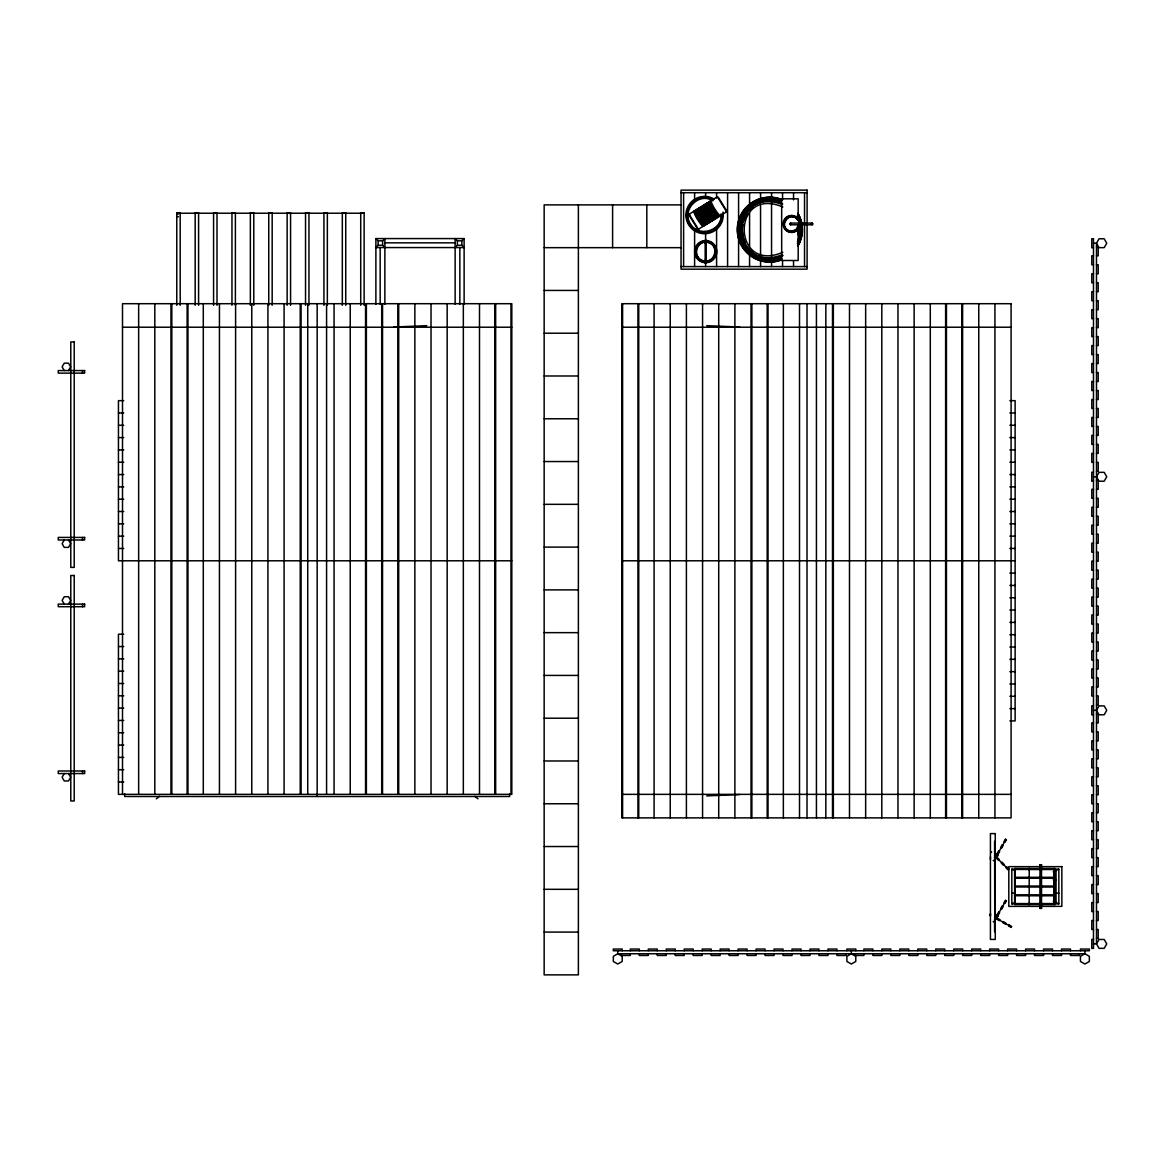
<?xml version="1.0" encoding="UTF-8"?>
<svg xmlns="http://www.w3.org/2000/svg" width="1165" height="1165" viewBox="0 0 1165 1165"><rect width="100%" height="100%" fill="white"/><g stroke="black" fill="none" stroke-linecap="round" stroke-linejoin="round"><path stroke-width="1.5" d="M720.96 214.025C723.014 230.524 698.563 238.199 690.408 223.811C681.19 210.064 699 191.642 712.834 200.875M722.242 213.938C724.47 231.733 698.097 240.019 689.287 224.495C679.355 209.685 698.563 189.808 713.49 199.754M1039.995 908.351L1041.525 908.351L1039.995 908.351L1039.995 864.736L1041.525 864.736L1041.525 908.351M1041.525 864.736L1039.995 864.736M990.425 916.273L990.425 913.491M689.127 215.263L689.345 214.083L717.116 196.929L718.266 197.264L726.611 210.792L726.407 211.957L698.621 229.112L697.486 228.777L689.127 215.263L689.767 213.836M725.984 212.219L726.188 211.054L717.844 197.526L716.693 197.191M703.34 261.921C716.402 265.139 721.208 244.097 708.043 241.33C694.981 238.111 690.175 259.154 703.34 261.921L703.587 260.887C715.325 263.785 719.65 244.854 707.81 242.364C696.058 239.466 691.748 258.397 703.587 260.887M707.81 242.364L708.043 241.33M789.754 231.864C799.816 234.34 803.515 218.146 793.38 216.02C783.317 213.544 779.618 229.738 789.754 231.864L796.132 229.665L798.884 223.942A7.398 7.398 0 0 1 788.865 230.83A7.398 7.398 0 0 1 786.142 218.918A7.398 7.398 0 0 1 798.229 220.738C791.239 208.448 776.371 227.102 789.943 231.078M793.19 216.821L793.38 216.02M995.23 856.246L995.609 857.702L996.672 856.639L995.23 856.246L996.25 857.28M996.963 857.993L996.323 855.62L994.954 855.984L994.59 857.353L996.963 857.993L1008.526 869.556M782.356 254.771C728.897 274.911 728.897 184.376 782.356 204.516M780.579 259.387L769.745 261.295L758.925 259.387L760.002 256.417M797.705 243.995L800.923 235.141L800.923 224.146M68.517 370.572L70.657 366.858L68.517 363.16L64.25 363.16L62.109 366.858L64.25 370.572M64.25 539.992L62.109 543.706L64.25 547.404L68.517 547.404L70.657 543.706L68.517 539.992M68.517 604.125L70.657 600.426L68.517 596.728L64.25 596.728L62.109 600.426L64.25 604.125M64.25 773.56L62.109 777.259L64.25 780.972L68.517 780.972L70.657 777.259L68.517 773.56M1096.483 476.776L1099.046 472.335L1104.187 472.335L1106.75 476.776L1104.187 481.218L1099.046 481.218L1096.483 476.776L1093.484 476.776M996.497 855.824L997.793 855.066L996.497 854.309L996.497 855.824L997.225 854.557M997.721 853.683L997.721 856.144L996.308 856.144L995.594 854.921L997.721 853.683L1005.905 839.528M1096.483 710.33L1099.046 705.888L1104.187 705.888L1106.75 710.33L1104.187 714.786L1099.046 714.786L1096.483 710.33L1093.484 710.33M989.959 915.224L990.512 914.263M996.497 916.928L997.793 916.185L996.497 915.428L996.497 916.928L997.225 915.675M997.721 914.802L996.308 914.802L996.308 917.263L998.434 916.039L997.721 914.802L1005.905 900.647M996.075 918.763L996.628 917.802M751.44 251.465L749.401 253.897L758.925 259.387M790.482 223.083L789.652 223.942L790.482 224.801L812.194 224.801L813.039 223.942L812.194 223.083L790.482 223.083L791.326 223.942L790.482 224.801M812.194 223.083L811.35 223.942L812.194 224.801M375.887 304.254L375.887 238.577L378.13 240.82L378.13 245.305L375.887 247.562L464.121 247.562L461.864 245.305L457.379 245.305L455.136 247.562M378.13 240.82L382.63 240.82L384.872 238.577L384.872 304.254M455.136 304.254L455.136 238.577L457.379 240.82L461.864 240.82L464.121 238.577L464.121 304.254M159.518 796.277L156.314 798.84M990.862 852.678L991.648 851.892M995.857 857.673L996.643 856.887M1054.602 870.736L1053.247 871.842L1058.839 869.163L1058.839 903.865L1011.817 903.865L1011.817 869.163L1058.839 869.163M697.486 228.777L699.044 228.85M768.201 198.268C753.711 198.764 741.406 210.122 738.581 224.146L741.697 224.699M745.076 243.893L742.338 245.466L739.12 236.611M782.822 252.281C731.358 274.299 731.358 185.002 782.822 207.02M851.338 953.756L846.882 956.319L846.882 961.46L851.338 964.023L855.78 961.46L855.78 956.319L851.338 953.756L851.338 950.757M994.764 917.365L995.988 916.651L997.211 918.777L1011.38 926.947M995.085 917.554L996.585 917.554L995.842 918.85L995.085 917.554L996.352 918.282M997.211 918.777L994.764 918.777L994.59 841.305M1011.817 903.865L1014.613 902.525L1014.613 870.503L1011.817 869.163M738.581 235.141L741.697 234.587M426.827 325.676L393.828 327.016M706.762 795.899L739.746 794.559M681.044 192.691L807.097 192.691M681.044 204.88L544.157 204.88L544.157 974.872L578.379 974.872L578.379 204.88M176.774 213.224L364.135 213.224M176.774 213.952L178.493 213.952M176.774 216.675L178.493 216.675M375.887 238.577L464.121 238.577M384.872 242.844L455.136 242.844M1093.484 243.208L1096.483 243.208L1099.046 247.65L1104.187 247.65L1106.75 243.208L1104.187 238.767L1099.046 238.767L1096.483 243.208L1096.483 943.898L1099.046 948.339L1104.187 948.339L1106.75 943.898L1104.187 939.456L1099.046 939.456L1096.483 943.898L1093.484 943.898M705.175 243.543L706.208 243.543M378.13 245.305L382.63 245.305L384.872 247.562M1096.483 246.776L1098.202 246.776L1098.202 255.761L1096.483 255.761M544.157 247.664L681.044 247.664M1093.484 247.708L1091.78 247.708L1091.78 238.723L1093.484 238.723L1093.484 948.397L1091.78 948.397L1091.78 939.412L1093.484 939.412M1093.484 255.761L1091.78 255.761L1091.78 264.746L1093.484 264.746M705.175 260.013L706.208 260.013M1096.483 264.746L1098.202 264.746L1098.202 273.731L1096.483 273.731M681.044 266.596L807.097 266.596M1093.484 273.731L1091.78 273.731L1091.78 282.716L1093.484 282.716M1096.483 282.716L1098.202 282.716L1098.202 291.687L1096.483 291.687M544.157 290.435L578.379 290.435M1093.484 291.687L1091.78 291.687L1091.78 300.672L1093.484 300.672M1096.483 300.672L1098.202 300.672L1098.202 309.657L1096.483 309.657M1093.484 309.657L1091.78 309.657L1091.78 318.642L1093.484 318.642M1096.483 318.642L1098.202 318.642L1098.202 327.627L1096.483 327.627M739.746 327.016L706.762 325.676M122.5 327.219L511.814 327.219M621.775 327.219L1011.089 327.219M1093.484 327.627L1091.78 327.627L1091.78 336.612L1093.484 336.612M544.157 333.219L578.379 333.219M1096.483 336.612L1098.202 336.612L1098.202 345.597L1096.483 345.597M1093.484 345.597L1091.78 345.597L1091.78 354.582L1093.484 354.582M1096.483 354.582L1098.202 354.582L1098.202 363.553L1096.483 363.553M1093.484 363.553L1091.78 363.553L1091.78 372.538L1093.484 372.538M1096.483 372.538L1098.202 372.538L1098.202 381.523L1096.483 381.523M544.157 375.989L578.379 375.989M1093.484 381.523L1091.78 381.523L1091.78 390.508L1093.484 390.508M1096.483 390.508L1098.202 390.508L1098.202 399.493L1096.483 399.493M1093.484 399.493L1091.78 399.493L1091.78 408.478L1093.484 408.478M123.708 400.644L118.451 400.644L118.451 560.787L511.814 560.787M1009.88 400.644L1015.123 400.644L1015.123 720.931L1009.88 720.931M1096.483 408.478L1098.202 408.478L1098.202 417.463L1096.483 417.463M118.451 412.963L123.708 412.963M1009.88 412.963L1015.123 412.963M1093.484 417.463L1091.78 417.463L1091.78 426.448L1093.484 426.448M544.157 418.774L578.379 418.774M118.451 425.283L123.708 425.283M1009.88 425.283L1015.123 425.283M1096.483 426.448L1098.202 426.448L1098.202 435.419L1096.483 435.419M1093.484 435.419L1091.78 435.419L1091.78 444.404L1093.484 444.404M118.451 437.603L123.708 437.603M1009.88 437.603L1015.123 437.603M1096.483 444.404L1098.202 444.404L1098.202 453.389L1096.483 453.389M118.451 449.923L123.708 449.923M1009.88 449.923L1015.123 449.923M1093.484 453.389L1091.78 453.389L1091.78 462.374L1093.484 462.374M544.157 461.544L578.379 461.544M118.451 462.243L123.708 462.243M1009.88 462.243L1015.123 462.243M1096.483 462.374L1098.202 462.374L1098.202 471.359L1096.483 471.359M1093.484 472.276L1091.78 472.276L1091.78 481.262L1093.484 481.262M118.451 474.563L123.708 474.563M1009.88 474.563L1015.123 474.563M1096.483 480.344L1098.202 480.344L1098.202 489.329L1096.483 489.329M118.451 486.883L123.708 486.883M1009.88 486.883L1015.123 486.883M1093.484 489.329L1091.78 489.329L1091.78 498.314L1093.484 498.314M1096.483 498.314L1098.202 498.314L1098.202 507.285L1096.483 507.285M118.451 499.203L123.708 499.203M1009.88 499.203L1015.123 499.203M544.157 504.329L578.379 504.329M1093.484 507.285L1091.78 507.285L1091.78 516.27L1093.484 516.27M118.451 511.508L123.708 511.508M1009.88 511.508L1015.123 511.508M1096.483 516.27L1098.202 516.27L1098.202 525.255L1096.483 525.255M118.451 523.828L123.708 523.828M1009.88 523.828L1015.123 523.828M1093.484 525.255L1091.78 525.255L1091.78 534.24L1093.484 534.24M1096.483 534.24L1098.202 534.24L1098.202 543.225L1096.483 543.225M118.451 536.148L123.708 536.148M1009.88 536.148L1015.123 536.148M1093.484 543.225L1091.78 543.225L1091.78 552.21L1093.484 552.21M544.157 547.099L578.379 547.099M118.451 548.467L123.708 548.467M1009.88 548.467L1015.123 548.467M1096.483 552.21L1098.202 552.21L1098.202 561.195L1096.483 561.195M621.775 560.787L1011.089 560.787M1011.526 560.787L1015.123 560.787M1093.484 561.195L1091.78 561.195L1091.78 570.166L1093.484 570.166M1096.483 570.166L1098.202 570.166L1098.202 579.151L1096.483 579.151M1009.88 573.107L1015.123 573.107M1093.484 579.151L1091.78 579.151L1091.78 588.136L1093.484 588.136M1009.88 585.427L1015.123 585.427M1096.483 588.136L1098.202 588.136L1098.202 597.121L1096.483 597.121M544.157 589.883L578.379 589.883M1093.484 597.121L1091.78 597.121L1091.78 606.106L1093.484 606.106M1009.88 597.747L1015.123 597.747M1096.483 606.106L1098.202 606.106L1098.202 615.091L1096.483 615.091M1009.88 610.067L1015.123 610.067M1093.484 615.091L1091.78 615.091L1091.78 624.076L1093.484 624.076M1009.88 622.387L1015.123 622.387M1096.483 624.076L1098.202 624.076L1098.202 633.061L1096.483 633.061M544.157 632.653L578.379 632.653M1093.484 633.061L1091.78 633.061L1091.78 642.032L1093.484 642.032M123.708 634.211L118.451 634.211L118.451 794.355L511.814 794.355L511.814 303.701L122.5 303.701L122.5 794.355M1009.88 634.692L1015.123 634.692M1096.483 642.032L1098.202 642.032L1098.202 651.017L1096.483 651.017M118.451 646.531L123.708 646.531M1009.88 647.012L1015.123 647.012M1093.484 651.017L1091.78 651.017L1091.78 660.002L1093.484 660.002M118.451 658.851L123.708 658.851M1009.88 659.332L1015.123 659.332M1096.483 660.002L1098.202 660.002L1098.202 668.987L1096.483 668.987M1093.484 668.987L1091.78 668.987L1091.78 677.972L1093.484 677.972M118.451 671.171L123.708 671.171M1009.88 671.652L1015.123 671.652M544.157 675.423L578.379 675.423M1096.483 677.972L1098.202 677.972L1098.202 686.957L1096.483 686.957M118.451 683.491L123.708 683.491M1009.88 683.971L1015.123 683.971M1093.484 686.957L1091.78 686.957L1091.78 695.942L1093.484 695.942M118.451 695.811L123.708 695.811M1096.483 695.942L1098.202 695.942L1098.202 704.927L1096.483 704.927M1009.88 696.291L1015.123 696.291M1093.484 705.844L1091.78 705.844L1091.78 714.829L1093.484 714.829M118.451 708.116L123.708 708.116M1009.88 708.611L1015.123 708.611M1096.483 713.897L1098.202 713.897L1098.202 722.882L1096.483 722.882M544.157 718.208L578.379 718.208M118.451 720.436L123.708 720.436M1093.484 722.882L1091.78 722.882L1091.78 731.868L1093.484 731.868M1096.483 731.868L1098.202 731.868L1098.202 740.853L1096.483 740.853M118.451 732.756L123.708 732.756M1093.484 740.853L1091.78 740.853L1091.78 749.838L1093.484 749.838M118.451 745.076L123.708 745.076M1096.483 749.838L1098.202 749.838L1098.202 758.823L1096.483 758.823M118.451 757.396L123.708 757.396M1093.484 758.823L1091.78 758.823L1091.78 767.808L1093.484 767.808M544.157 760.978L578.379 760.978M1096.483 767.808L1098.202 767.808L1098.202 776.793L1096.483 776.793M118.451 769.715L123.708 769.715M1093.484 776.793L1091.78 776.793L1091.78 785.763L1093.484 785.763M118.451 782.035L123.708 782.035M1096.483 785.763L1098.202 785.763L1098.202 794.748L1096.483 794.748M621.775 794.355L1011.089 794.355M1093.484 794.748L1091.78 794.748L1091.78 803.733L1093.484 803.733M478 798.84L474.781 796.277M544.157 803.763L578.379 803.763M1096.483 803.733L1098.202 803.733L1098.202 812.719L1096.483 812.719M1093.484 812.719L1091.78 812.719L1091.78 821.704L1093.484 821.704M1096.483 821.704L1098.202 821.704L1098.202 830.689L1096.483 830.689M1093.484 830.689L1091.78 830.689L1091.78 839.674L1093.484 839.674M1096.483 839.674L1098.202 839.674L1098.202 848.644L1096.483 848.644M544.157 846.533L578.379 846.533M1093.484 848.644L1091.78 848.644L1091.78 857.629L1093.484 857.629M1096.483 857.629L1098.202 857.629L1098.202 866.614L1096.483 866.614M1093.484 866.614L1091.78 866.614L1091.78 875.599L1093.484 875.599M1096.483 875.599L1098.202 875.599L1098.202 884.585L1096.483 884.585M1053.247 879.852L1056.043 879.852M1093.484 884.585L1091.78 884.585L1091.78 893.57L1093.484 893.57M544.157 889.317L578.379 889.317M1011.817 893.176L1014.613 893.176M1056.043 893.176L1058.839 893.176M1096.483 893.57L1098.202 893.57L1098.202 902.555L1096.483 902.555M1093.484 902.555L1091.78 902.555L1091.78 911.54L1093.484 911.54M1096.483 911.54L1098.202 911.54L1098.202 920.51L1096.483 920.51M1093.484 920.51L1091.78 920.51L1091.78 929.495L1093.484 929.495M1096.483 929.495L1098.202 929.495L1098.202 938.48L1096.483 938.48M544.157 932.087L578.379 932.087M771.303 198.268L780.579 199.899M734.882 794.676L735.712 794.88M1058.839 903.865L1053.247 901.186L1054.602 902.293M996.745 854.28L997.706 854.833M993.206 860.396L994.182 860.95M990.425 859.537L990.425 856.741M995.26 913.491L995.26 916.273M996.745 915.399L997.706 915.952M993.206 921.515L994.182 922.068M743.343 246.674L748.396 252.689M689.549 215.001L697.908 228.515M797.705 215.292L799.307 219.719M758.925 199.899L760.002 202.87M789.754 216.02L789.943 216.821M793.19 231.078L793.38 231.864M703.34 241.33L703.587 242.364M707.81 260.887L708.043 261.921M1084.892 950.757L1084.892 953.756L1089.348 956.319L1089.348 961.46L1084.892 964.023L1080.45 961.46L1080.45 956.319L1084.892 953.756L617.77 953.756L613.329 956.319L613.329 961.46L617.77 964.023L622.212 961.46L622.212 956.319L617.77 953.756L617.77 950.757M1080.406 950.757L1080.406 949.053L1089.392 949.053L1089.392 950.757L613.285 950.757L613.285 949.053L622.256 949.053L622.256 950.757M1079.474 953.756L1079.474 955.475L1070.489 955.475L1070.489 953.756M1070.489 950.757L1070.489 949.053L1061.519 949.053L1061.519 950.757M1061.519 953.756L1061.519 955.475L1052.534 955.475L1052.534 953.756M1056.043 870.503L1056.043 902.525M1054.529 868.537L1054.529 904.535M1053.976 868.537L1053.976 904.491M1052.534 950.757L1052.534 949.053L1043.549 949.053L1043.549 950.757M1043.549 953.756L1043.549 955.475L1034.564 955.475L1034.564 953.756M1040.898 904.535L1040.898 903.574L1055.14 903.574L1055.14 904.535L1014.802 904.491L1014.802 903.574L1040.622 903.574L1040.622 904.535L1040.767 868.537M1034.564 950.757L1034.564 949.053L1025.579 949.053L1025.579 950.757M1029.525 868.537L1029.525 869.454M1029.379 868.537L1029.379 869.454L1014.802 869.454L1014.802 868.537L1055.14 868.537L1055.14 869.512L1028.564 869.512L1028.564 868.537M1029.379 903.574L1029.379 904.491M1029.234 868.537L1029.161 904.535M1028.564 877.303L1028.564 878.264M1028.564 886.055L1028.564 887.031M1028.564 894.822L1028.564 895.783M1028.564 903.574L1028.564 904.535M1025.579 953.756L1025.579 955.475L1016.594 955.475L1016.594 953.756M1016.594 950.757L1016.594 949.053L1007.608 949.053L1007.608 950.757M1014.948 868.537L1014.948 904.491M1007.608 953.756L1007.608 955.475L998.623 955.475L998.623 953.756M998.623 950.757L998.623 949.053L989.653 949.053L989.653 950.757M994.925 303.701L994.925 817.874M994.59 919.083L994.59 931.723M989.653 953.756L989.653 955.475L980.668 955.475L980.668 953.756M980.668 950.757L980.668 949.053L971.683 949.053L971.683 950.757M978.76 303.701L978.76 817.874M971.683 953.756L971.683 955.475L962.698 955.475L962.698 953.756M962.61 303.701L962.61 817.874M962.698 950.757L962.698 949.053L953.713 949.053L953.713 950.757M961.78 303.701L961.78 817.874M953.713 953.756L953.713 955.475L944.728 955.475L944.728 953.756M946.446 303.701L946.446 817.874M945.616 303.701L945.616 817.874M944.728 950.757L944.728 949.053L935.743 949.053L935.743 950.757M935.743 953.756L935.743 955.475L926.772 955.475L926.772 953.756M930.296 303.701L930.296 817.874M926.772 950.757L926.772 949.053L917.787 949.053L917.787 950.757M917.787 953.756L917.787 955.475L908.802 955.475L908.802 953.756M914.132 303.701L914.132 817.874M908.802 950.757L908.802 949.053L899.817 949.053L899.817 950.757M899.817 953.756L899.817 955.475L890.832 955.475L890.832 953.756M897.967 303.701L897.967 817.874M890.832 950.757L890.832 949.053L881.847 949.053L881.847 950.757M881.818 303.701L881.818 817.874M881.847 953.756L881.847 955.475L872.862 955.475L872.862 953.756M872.862 950.757L872.862 949.053L863.877 949.053L863.877 950.757M865.653 303.701L865.653 817.874M863.877 953.756L863.877 955.475L854.906 955.475L854.906 953.756M855.824 950.757L855.824 949.053L846.838 949.053L846.838 950.757M849.489 303.701L849.489 817.874M845.921 953.756L845.921 955.475L836.936 955.475L836.936 953.756M836.936 950.757L836.936 949.053L827.951 949.053L827.951 950.757M833.339 303.701L833.339 817.874M832.509 303.701L832.509 817.874M827.951 953.756L827.951 955.475L818.966 955.475L818.966 953.756M825.839 303.701L825.839 817.874M818.966 950.757L818.966 949.053L809.981 949.053L809.981 950.757M816.432 303.701L816.432 817.874M809.981 953.756L809.981 955.475L800.996 955.475L800.996 953.756M807.01 303.701L807.01 817.874M804.534 192.691L804.534 266.596M800.996 950.757L800.996 949.053L792.011 949.053L792.011 950.757M799.51 303.701L799.51 817.874M798.185 218.758L798.185 198.807L781.671 198.807L781.671 260.494L798.185 260.494L798.185 227.83M797.807 227.99L797.807 234.587M793.54 192.691L793.54 199.899M793.54 261.193L793.54 266.596M792.011 953.756L792.011 955.475L783.04 955.475L783.04 953.756M783.361 303.701L783.361 817.874M783.04 950.757L783.04 949.053L774.055 949.053L774.055 950.757M782.545 192.691L782.545 199.899M782.545 261.193L782.545 266.596M774.055 953.756L774.055 955.475L765.07 955.475L765.07 953.756M771.55 192.691L771.55 198.108M771.55 201.705L771.55 257.582M771.55 261.193L771.55 266.596M769.745 197.992L769.745 201.152M769.745 258.135L769.745 261.295M768.026 303.701L768.026 817.874M767.196 303.701L767.196 817.874M765.07 950.757L765.07 949.053L756.085 949.053L756.085 950.757M760.556 192.691L760.556 199.899M760.556 205.317L760.556 255.776M760.556 261.193L760.556 266.596M756.085 953.756L756.085 955.475L747.1 955.475L747.1 953.756M751.876 303.701L751.876 817.874M751.032 303.701L751.032 817.874M749.576 192.691L749.576 205.317M749.576 212.525L749.576 246.762M749.576 253.97L749.576 266.596M747.1 950.757L747.1 949.053L738.115 949.053L738.115 950.757M738.581 192.691L738.581 225.136M738.581 235.956L738.581 266.596M738.115 953.756L738.115 955.475L729.13 955.475L729.13 953.756M734.882 303.701L734.882 817.874M729.13 950.757L729.13 949.053L720.145 949.053L720.145 950.757M727.586 192.691L727.586 266.596M720.145 953.756L720.145 955.475L711.174 955.475L711.174 953.756M718.718 303.701L718.718 817.874M716.591 192.691L716.591 198.108M716.591 226.942L716.591 266.596M711.174 950.757L711.174 949.053L702.189 949.053L702.189 950.757M705.597 192.691L705.597 198.108M705.597 232.345L705.597 241.359M705.597 261.193L705.597 266.596M702.568 303.701L702.568 817.874M702.189 953.756L702.189 955.475L693.204 955.475L693.204 953.756M694.602 192.691L694.602 201.705M694.602 230.553L694.602 266.596M693.204 950.757L693.204 949.053L684.219 949.053L684.219 950.757M686.403 303.701L686.403 817.874M684.219 953.756L684.219 955.475L675.234 955.475L675.234 953.756M683.607 192.691L683.607 266.596M675.234 950.757L675.234 949.053L666.249 949.053L666.249 950.757M670.239 303.701L670.239 817.874M666.249 953.756L666.249 955.475L657.264 955.475L657.264 953.756M657.264 950.757L657.264 949.053L648.279 949.053L648.279 950.757M654.089 303.701L654.089 817.874M648.279 953.756L648.279 955.475L639.308 955.475L639.308 953.756M646.823 204.88L646.823 247.664M639.308 950.757L639.308 949.053L630.323 949.053L630.323 950.757M638.755 303.701L638.755 817.874M637.925 303.701L637.925 817.874M630.323 953.756L630.323 955.475L621.338 955.475L621.338 953.756M622.605 303.701L622.605 817.874M612.601 204.88L612.601 247.664M510.984 303.701L510.984 794.355M509.644 793.642L509.644 796.496L124.655 796.496L124.655 793.642M495.649 303.701L495.649 794.355M494.819 303.701L494.819 794.355M479.499 303.701L479.499 794.355M463.335 303.701L463.335 794.355M461.864 240.82L461.864 245.305M459.84 247.562L459.84 304.254M457.379 240.82L457.379 245.305M447.171 303.701L447.171 794.355M431.021 303.701L431.021 794.355M414.856 303.701L414.856 794.355M398.692 303.701L398.692 794.355M397.862 303.701L397.862 794.355M382.63 240.82L382.63 245.305M382.542 303.701L382.542 794.355M381.712 303.701L381.712 794.355M380.169 247.562L380.169 304.254M366.378 303.701L366.378 794.355M365.548 303.701L365.548 794.355M364.135 305.274L364.135 212.729L360.713 212.729L360.713 305.274M350.228 303.701L350.228 794.355M345.743 305.274L345.743 212.729L342.321 212.729L342.321 305.274M334.064 303.701L334.064 794.355M327.35 305.274L327.35 212.729L323.928 212.729L323.928 305.274M326.579 303.701L326.579 794.355M317.157 303.701L317.157 796.496M308.958 305.274L308.958 212.729L305.536 212.729L305.536 305.274M307.735 303.701L307.735 794.355M301.08 303.701L301.08 794.355M300.235 303.701L300.235 794.355M290.566 305.274L290.566 212.729L287.143 212.729L287.143 305.274M284.085 303.701L284.085 794.355M272.173 305.274L272.173 212.729L268.751 212.729L268.751 305.274M267.921 303.701L267.921 794.355M253.781 305.274L253.781 212.729L250.358 212.729L250.358 305.274M251.771 303.701L251.771 794.355M235.607 303.701L235.607 794.355M235.388 305.274L235.388 212.729L231.966 212.729L231.966 305.274M219.442 303.701L219.442 794.355M216.996 305.274L216.996 212.729L213.574 212.729L213.574 305.274M203.292 303.701L203.292 794.355M198.589 305.274L198.589 212.729L195.167 212.729L195.167 305.274M187.958 303.701L187.958 794.355M187.128 303.701L187.128 794.355M180.196 305.274L180.196 212.729L176.774 212.729L176.774 305.274M171.808 303.701L171.808 794.355M170.964 303.701L170.964 794.355M154.814 303.701L154.814 794.355M138.65 303.701L138.65 794.355M82.497 370.572L82.497 373.135M82.497 537.429L82.497 539.992M82.497 604.125L82.497 606.703M82.497 770.997L82.497 773.56M799.743 224.627A28.892 28.892 0 0 1 797.807 241.097M781.162 256.795A28.892 28.892 0 0 1 771.288 258.543M752.707 251.786A28.892 28.892 0 0 1 749.153 248.218M742.833 234.66A28.892 28.892 0 0 1 742.833 224.627M744.755 218.19A28.892 28.892 0 0 1 746.27 215.205M750.275 209.802A28.892 28.892 0 0 1 752.707 207.516M771.288 200.759A28.892 28.892 0 0 1 779.589 201.967M797.807 218.19A28.892 28.892 0 0 1 799.408 222.996A29.052 29.052 0 0 0 797.952 218.117M799.904 224.597A29.052 29.052 0 0 1 797.952 241.17M781.22 256.941A29.052 29.052 0 0 1 776.327 258.251M750.158 209.7A29.052 29.052 0 0 1 752.619 207.385M771.288 200.598A29.052 29.052 0 0 1 778.002 201.385M800.224 224.277A30.945 30.945 0 0 1 797.384 243.543M780.332 258.717A30.945 30.945 0 0 1 738.814 229.651A30.945 30.945 0 0 1 780.332 200.569M797.384 215.743A30.945 30.945 0 0 1 799.86 222.53M801.986 224.233A31.178 31.178 0 0 1 798.287 245.233M781.948 258.936A31.178 31.178 0 0 1 774.885 260.611M771.288 198.472A31.178 31.178 0 0 1 781.948 200.351M798.287 214.054A31.178 31.178 0 0 1 801.622 222.471M782.676 255.412A28.819 28.819 0 0 1 740.925 229.651A28.819 28.819 0 0 1 782.676 203.89M798.52 227.961A28.819 28.819 0 0 1 798.127 234.646M800.457 224.233A31.178 31.178 0 0 1 799.044 240.31M778.715 259.504A31.178 31.178 0 0 1 760.789 259.504M759.085 258.936A31.178 31.178 0 0 1 749.707 253.533M748.367 252.339A31.178 31.178 0 0 1 743.692 246.762M742.746 245.233A31.178 31.178 0 0 1 739.047 235.053M739.411 222.471A31.178 31.178 0 0 1 780.419 200.351M782.807 255.674A29.125 29.125 0 0 1 776.487 257.989M773.109 258.572A29.125 29.125 0 0 1 766.381 258.572M763.017 257.989A29.125 29.125 0 0 1 759.784 257.014M758.226 256.402A29.125 29.125 0 0 1 743.736 216.559M744.522 215.088A29.125 29.125 0 0 1 747.435 210.923M752.342 206.292A29.125 29.125 0 0 1 759.784 202.273M761.371 201.749A29.125 29.125 0 0 1 764.691 200.963M771.419 200.569A29.125 29.125 0 0 1 778.118 201.749M800.107 223.942A8.548 8.548 0 0 1 787.671 231.544A8.548 8.548 0 0 1 786.593 217.01A8.548 8.548 0 0 1 800.02 222.675M721.834 215.671A17.271 17.271 0 0 1 701.709 232.083A17.271 17.271 0 0 1 688.064 209.991A17.271 17.271 0 0 1 711.742 199.346M722.999 212.074A18.669 18.669 0 0 1 703.165 233.67A18.669 18.669 0 0 1 686.811 209.336A18.669 18.669 0 0 1 714.291 199.128M716.3 218.19A41.037 36.756 58.3 0 1 707.024 203.161M715.587 218.627A41.037 36.756 58.3 0 1 706.31 203.613M718.456 216.865A41.037 36.756 58.3 0 1 709.179 201.836M717.902 217.2A41.037 36.756 58.3 0 1 708.626 202.186M720.043 215.875A41.037 36.756 58.3 0 1 710.766 200.861M719.329 216.326A41.037 36.756 58.3 0 1 710.053 201.297M719.169 216.428A41.037 36.756 58.3 0 1 709.893 201.399M712.732 220.403A41.037 36.756 58.3 0 1 703.456 205.375M712.179 220.738A41.037 36.756 58.3 0 1 702.903 205.724M712.893 220.302A41.037 36.756 58.3 0 1 703.616 205.273M717.189 217.651A41.037 36.756 58.3 0 1 707.912 202.623M716.475 218.088A41.037 36.756 58.3 0 1 707.199 203.06M704.301 225.602A41.037 36.756 58.3 0 1 695.024 210.574M703.587 226.039A41.037 36.756 58.3 0 1 694.311 211.025M703.427 226.141A41.037 36.756 58.3 0 1 694.151 211.127M702.874 226.491A41.037 36.756 58.3 0 1 693.597 211.462M717.742 217.302A41.037 36.756 58.3 0 1 708.466 202.288M713.446 219.952A41.037 36.756 58.3 0 1 704.17 204.938M713.606 219.865A41.037 36.756 58.3 0 1 704.33 204.836M711.466 221.19A41.037 36.756 58.3 0 1 702.189 206.161A41.037 36.756 58.3 0 0 711.291 221.292M712.019 220.84A41.037 36.756 58.3 0 1 702.728 205.812M709.15 222.617A41.037 36.756 58.3 0 1 699.874 207.588M708.597 222.952A41.037 36.756 58.3 0 1 699.32 207.923M709.31 222.515A41.037 36.756 58.3 0 1 700.034 207.486M707.17 223.84A41.037 36.756 58.3 0 1 697.893 208.812M707.723 223.491A41.037 36.756 58.3 0 1 698.447 208.477M707.883 223.389A41.037 36.756 58.3 0 1 698.607 208.375M710.038 222.064A41.037 36.756 58.3 0 1 700.748 207.05M709.864 222.166A41.037 36.756 58.3 0 1 700.587 207.152M708.437 223.054A41.037 36.756 58.3 0 1 699.16 208.025M714.873 219.078A41.037 36.756 58.3 0 1 705.597 204.05M714.16 219.515A41.037 36.756 58.3 0 1 704.883 204.487M715.033 218.976A41.037 36.756 58.3 0 1 705.757 203.948M714.32 219.413A41.037 36.756 58.3 0 1 705.043 204.385M710.577 221.729A41.037 36.756 58.3 0 1 701.301 206.7M710.752 221.627A41.037 36.756 58.3 0 1 701.461 206.598M704.854 225.267A41.037 36.756 58.3 0 1 695.578 210.239M705.029 225.165A41.037 36.756 58.3 0 1 695.738 210.137M705.568 224.816A41.037 36.756 58.3 0 1 696.291 209.802M705.742 224.714A41.037 36.756 58.3 0 1 696.466 209.7M706.296 224.379A41.037 36.756 58.3 0 1 697.005 209.35M706.456 224.277A41.037 36.756 58.3 0 1 697.18 209.249M707.009 223.942A41.037 36.756 58.3 0 1 697.719 208.914M801.738 224A32.474 32.474 0 0 1 797.879 245.888M780.856 260.159A32.474 32.474 0 0 1 737.27 229.651A32.474 32.474 0 0 1 780.856 199.128M797.879 213.399A32.474 32.474 0 0 1 801.418 222.442M801.52 224.044A32.27 32.27 0 0 1 797.69 245.786M780.783 259.97A32.27 32.27 0 0 1 737.489 229.651A32.27 32.27 0 0 1 780.783 199.317M797.69 213.515A32.27 32.27 0 0 1 801.214 222.486M799.481 224.408A30.203 30.203 0 0 1 797.472 241.621M780.084 258.018A30.203 30.203 0 0 1 739.557 229.651A30.203 30.203 0 0 1 780.084 201.268M797.472 217.666A30.203 30.203 0 0 1 799.132 222.704M745.105 242.043A27.596 27.596 0 0 1 742.571 234.442M743.314 221.743A27.596 27.596 0 0 1 745.105 217.243M745.862 215.845A27.596 27.596 0 0 1 747.61 213.18M998.667 850.96L997.24 853.406L998.201 853.974L999.628 851.513L998.667 850.96M1002.046 845.106L1000.619 847.567L1001.58 848.12L1003.007 845.659L1002.046 845.106M1005.424 839.251L1003.997 841.712L1004.958 842.266L1006.385 839.805L1005.424 839.251M998.667 912.064L997.24 914.525L998.201 915.078L999.628 912.632L998.667 912.064M1002.046 906.224L1000.619 908.671L1001.58 909.239L1003.007 906.778L1002.046 906.224M1005.424 900.37L1003.997 902.831L1004.958 903.385L1006.385 900.924L1005.424 900.37M997.488 918.297L996.934 919.258L999.395 920.67L999.949 919.709L997.488 918.297M1003.342 921.675L1002.788 922.636L1005.249 924.049L1005.803 923.088L1003.342 921.675M1009.196 925.054L1008.642 926.015L1011.104 927.427L1011.657 926.466L1009.196 925.054M997.356 857.6L996.57 858.387L998.58 860.396L999.366 859.61L997.356 857.6M1002.133 862.377L1001.347 863.163L1003.356 865.173L1004.143 864.386L1002.133 862.377M1006.91 867.153L1006.123 867.94L1008.133 869.949L1008.919 869.163L1006.91 867.153M807.097 190.128L681.044 190.128L681.044 269.159L807.097 269.159L807.097 190.128M706.208 240.398L705.175 240.398L705.175 263.159L706.208 263.159L706.208 240.398M1011.089 303.701L621.775 303.701L621.775 817.874L1011.089 817.874L1011.089 303.701M74.211 341.928L70.788 341.928L70.788 567.399L74.211 567.399L74.211 341.928M84.637 370.572L58.25 370.572L58.25 373.135L84.637 373.135L84.637 370.572M84.637 537.429L58.25 537.429L58.25 539.992L84.637 539.992L84.637 537.429M74.211 575.495L70.788 575.495L70.788 800.967L74.211 800.967L74.211 575.495M84.637 604.125L58.25 604.125L58.25 606.703L84.637 606.703L84.637 604.125M84.637 770.997L58.25 770.997L58.25 773.56L84.637 773.56L84.637 770.997M995.26 833.601L990.425 833.601L990.425 939.427L995.26 939.427L995.26 833.601M1061.854 866.658L1008.803 866.658L1008.803 906.37L1061.854 906.37L1061.854 866.658M1040.622 877.303L1014.802 877.303L1014.802 878.206L1040.622 878.264L1040.622 877.303M1055.14 877.303L1040.898 877.303L1040.898 878.264L1055.14 878.264L1055.14 877.303M1040.622 886.055L1014.802 886.055L1014.802 886.973L1040.622 887.031L1040.622 886.055M1055.14 886.055L1040.898 886.055L1040.898 887.031L1055.14 887.031L1055.14 886.055M1040.622 894.822L1014.802 894.822L1014.802 895.725L1040.622 895.783L1040.622 894.822M1055.14 894.822L1040.898 894.822L1040.898 895.783L1055.14 895.783L1055.14 894.822M784.977 228.427A7.966 7.966 0 0 0 798.753 227.393A7.966 7.966 0 0 0 790.977 215.991A7.966 7.966 0 0 0 784.977 228.427M697.136 257.45A10.354 10.354 0 0 0 715.019 256.111A10.354 10.354 0 0 0 704.927 241.301A10.354 10.354 0 0 0 697.136 257.45M696.524 257.873A11.097 11.097 0 0 0 715.689 256.446A11.097 11.097 0 0 0 704.869 240.558A11.097 11.097 0 0 0 696.524 257.873M697.762 257.043A9.611 9.611 0 0 0 714.349 255.79A9.611 9.611 0 0 0 704.971 242.043A9.611 9.611 0 0 0 697.762 257.043"/></g></svg>
